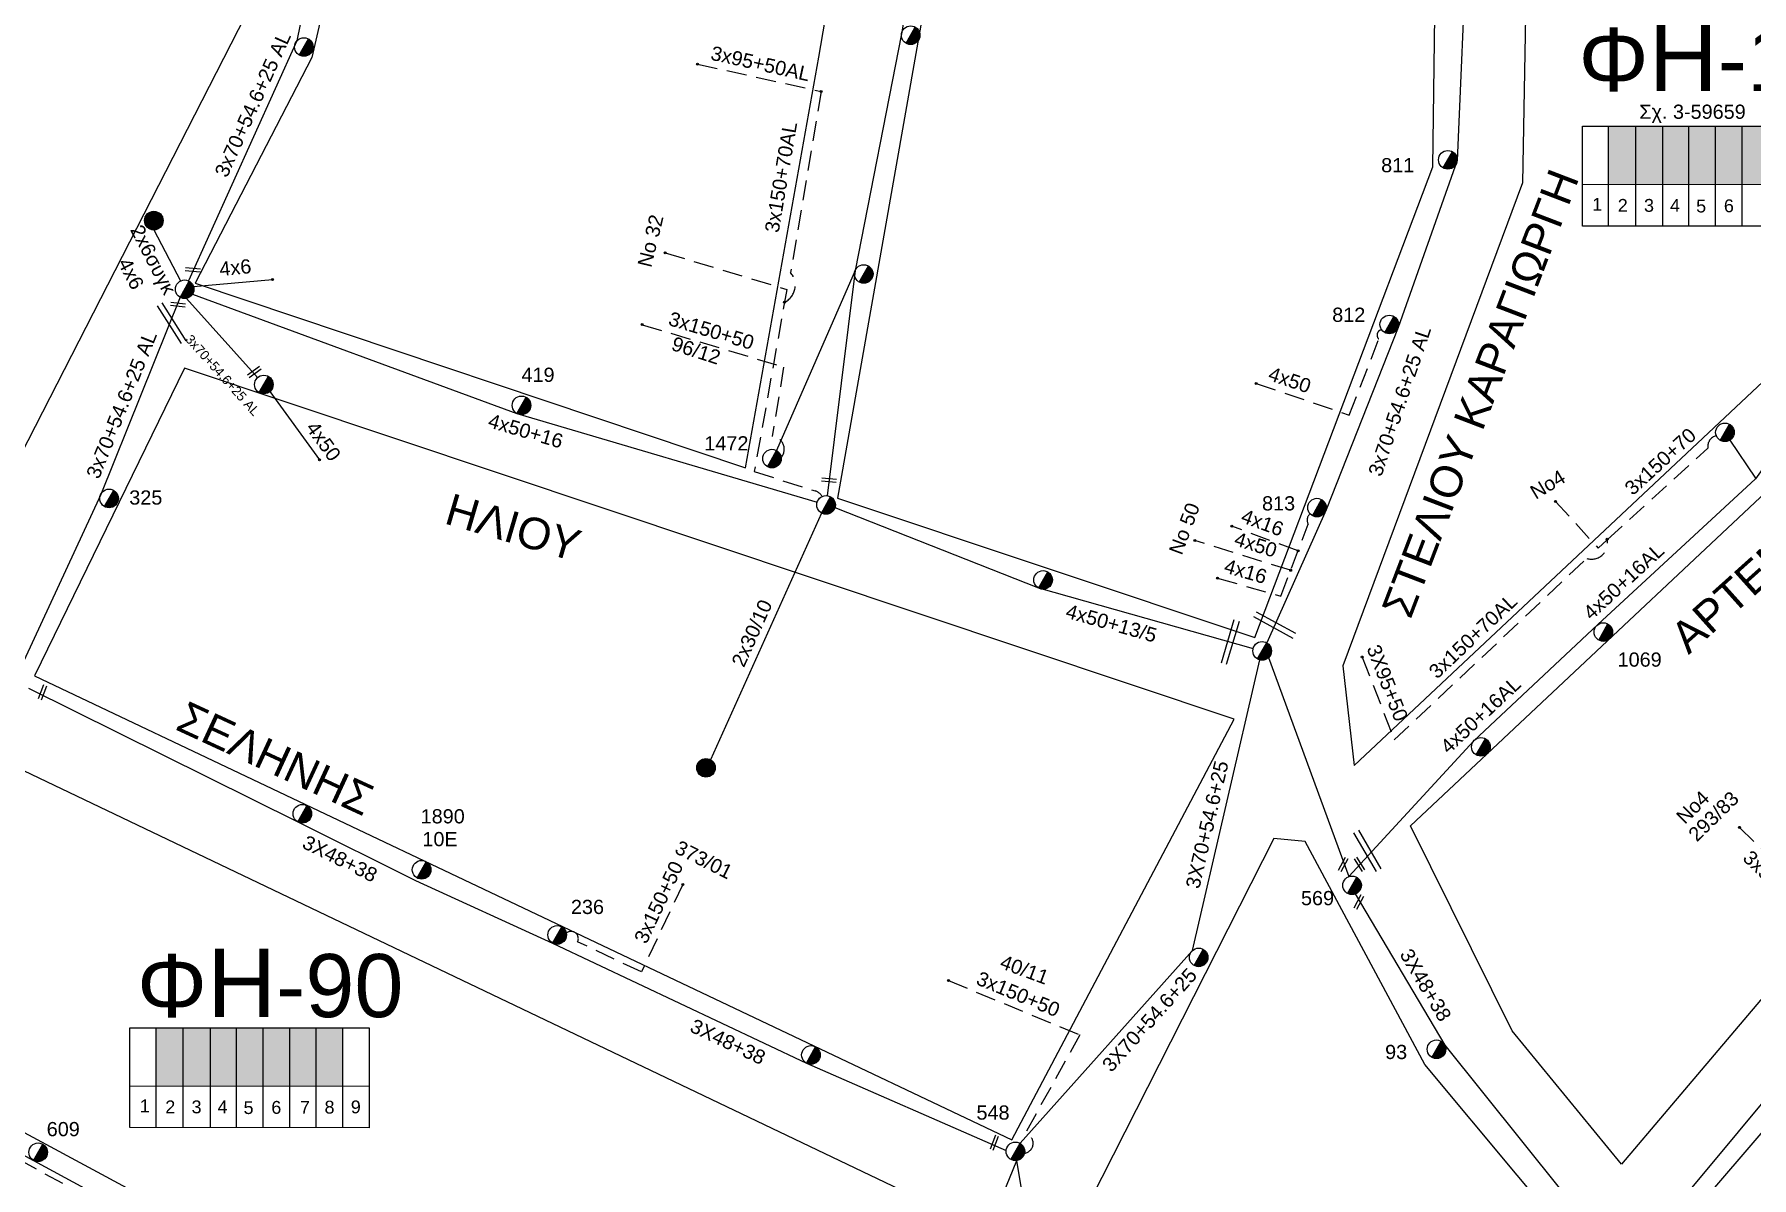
# Model space of a CAD drawing. Header units: millimetres. Extents: x 7477 to 9676, y 1828 to 2857.
# Drawn here: x 8109.8 to 8327.7, y 2398.1 to 2543 of the extents above; entities that cross this region are included whole.
import ezdxf
from ezdxf.enums import TextEntityAlignment as Align

# ---------------------------------------------------------------- set-up
doc = ezdxf.new("R2010")
doc.units = ezdxf.units.MM
doc.linetypes.add('DASHED', pattern=[19.05, 12.7, -6.35])
for name, color, linetype, lineweight in [('.15', 7, 'Continuous', 30), ('2x30_10', 7, 'Continuous', 30), ('2x6', 7, 'SYN_LINE', 30), ('3x150+50', 7, 'Continuous', 30), ('3x150+70', 7, 'Continuous', 30), ('3x150+70AL', 7, 'DASHED', 30), ('3X48+38', 7, 'Continuous', 30), ('3x50+35+13_5', 7, 'Continuous', 30), ('3x70+54.6+25 AL', 7, 'SYN_LINE', 30), ('3x95+35', 7, 'Continuous', 30), ('3X95+50', 7, 'Continuous', 30), ('3x95+50AL', 7, 'Continuous', 30), ('4x16', 7, 'Continuous', 30), ('4x16+13_5', 7, 'Continuous', 30), ('4x50', 7, 'Continuous', 30), ('4x50+13_5', 7, 'Continuous', 30), ('4x50+16', 7, 'Continuous', 30), ('4x50+16AL', 7, 'Continuous', 30), ('4x6', 7, 'SYN_LINE', 30), ('text διευθύνσεων', 250, 'Continuous', 30), ('Υπόβαθρο ΔΕΗ', 7, 'Continuous', 30)]:
    doc.layers.add(name, color=color, linetype=linetype, lineweight=lineweight)
for name, color, linetype in [('Pillar OTE', 7, 'Continuous'), ('TEXT ΚΑΛΩΔΙΩΝ', 7, 'Continuous'), ('Άγνωστα', 7, 'Continuous'), ('ΑΓΝΩΣΤΟ ΥΠΟΓΕΙΟ ΚΑΛΩΔΙΟ', 7, 'DASHED'), ('Καλώδια ΧΤ   3x150AL+50CU', 7, 'DASHED'), ('Μηχανική τομή', 7, 'Continuous'), ('Στύλος Ξύλινος', 7, 'Continuous'), ('Στύλος Ξύλινος @ 1', 7, 'Continuous'), ('Στύλος ΦΜ', 7, 'Continuous'), ('Στύλος ΦΜ @ 1', 7, 'Continuous'), ('Συνδέσεις', 7, 'Continuous'), ('Τομή', 7, 'Continuous')]:
    doc.layers.add(name, color=color, linetype=linetype)
doc.styles.add('arial', font='ARIAL.TTF')
doc.styles.get("Standard").update_dxf_attribs({"font": 'ARIAL.TTF'})
doc.linetypes.add('SYN_LINE', pattern='A,0.5,-0.0001,["/\\/\\/\\/",Standard,S=0.1,R=0,X=0,Y=-0.05],-0.25', length=0.7501)

# ---------------------------------------------------------------- blocks, each defined once
blk = doc.blocks.new('ΥΠΑΡΧΩΝ ΤΣΙΜΕΝΤΕΝΙΟΣ ΣΤΥΛΟΣ')
at = {"layer": 'Στύλος ΦΜ'}
blk.add_hatch(color=7, dxfattribs=at).paths.add_polyline_path([(-1.29, -2.28, 0.574793), (2.62, 0, 0.268822), (1.3, 2.27)])
at = {"layer": 'Στύλος ΦΜ', "color": 7}
blk.add_line((-1.29, -2.28), (1.3, 2.27), dxfattribs=at)
blk.add_circle((0, 0), 2.62, dxfattribs=at)
at = {"layer": 'Στύλος ΦΜ', "flags": 4}
for tag, p in [('ΑΡΙΘΜΟΣ', (-4.68, 8.05)), ('ΤΥΠΟΣ', (-4.91, 3.03))]:
    blk.add_attdef(tag, p, '', height=4, dxfattribs=at)
blk = doc.blocks.new('ΥΠΑΡΧΩΝ ΞΥΛΙΝΟΣ ΣΤΥΛΟΣ')
at = {"layer": 'Στύλος Ξύλινος'}
h = blk.add_hatch(color=7, dxfattribs=at)
h.paths.add_polyline_path([(-2.62, 0, 0.270008), (-1.29, -2.28), (1.3, 2.27, 0.576266)])
h.paths.add_polyline_path([(-1.29, -2.28, 0.574793), (2.62, 0, 0.268822), (1.3, 2.27)])
at = {"layer": 'Στύλος Ξύλινος', "color": 7}
blk.add_line((-1.29, -2.28), (1.3, 2.27), dxfattribs=at)
blk.add_circle((0, 0), 2.62, dxfattribs=at)
at = {"layer": 'Στύλος Ξύλινος', "flags": 4}
for tag, p in [('ΑΡΙΘΜΟΣ', (-4.91, 8.6)), ('ΤΥΠΟΣ', (-4.85, 3.39))]:
    blk.add_attdef(tag, p, '', height=4, dxfattribs=at)
blk = doc.blocks.new('ΤΟΜΗ')
at = {"layer": 'Τομή', "ltscale": 40}
for p, q in [((-5.68, 0), (17.06, 0)), ((-5.68, -2.77), (17.06, -2.77))]:
    blk.add_line(p, q, dxfattribs=at)
blk = doc.blocks.new('_ΣΥΝΔΕΣΗ')
at = {"layer": 'Συνδέσεις', "linetype": 'SYN_LINE', "ltscale": 40}
blk.add_hatch(color=256, dxfattribs=at).paths.add_polyline_path([(0.5, -0.01, 1), (-0.5, -0.01, 1)])
at = {"layer": 'Συνδέσεις'}
blk.add_circle((0, -0.01), 0.5, dxfattribs=at)
blk = doc.blocks.new('ΜΗΧΑΝΙΚΗ ΤΟΜΗ')
at = {"layer": 'Μηχανική τομή', "ltscale": 40}
for p, q in [((-1.89, 0.78), (5.69, 0.78)), ((-1.89, -0.77), (5.69, -0.77))]:
    blk.add_line(p, q, dxfattribs=at)

msp = doc.modelspace()

# ---------------------------------------------------------------- hatches: boundary and pattern name
at = {"layer": 'Καλώδια ΧΤ   3x150AL+50CU', "linetype": 'DASHED', "lineweight": -3, "ltscale": 0.2}
h = msp.add_hatch(color=5, dxfattribs=at)
h.dxf.hatch_style = 1
h.paths.add_polyline_path([(8312.96, 2531.37), (8309.52, 2531.37), (8309.52, 2524.01), (8312.96, 2524.01)])
h = msp.add_hatch(color=1, dxfattribs=at)
h.dxf.hatch_style = 1
h.paths.add_polyline_path([(8312.96, 2524.01), (8316.4, 2524.01), (8316.4, 2531.37), (8312.96, 2531.37)])
h = msp.add_hatch(color=173, dxfattribs=at)
h.dxf.hatch_style = 1
h.paths.add_polyline_path([(8319.7, 2531.37), (8316.4, 2531.37), (8316.4, 2524.01), (8319.7, 2524)])
h = msp.add_hatch(color=2, dxfattribs=at)
h.dxf.hatch_style = 1
h.paths.add_polyline_path([(8323, 2531.37), (8319.7, 2531.37), (8319.7, 2524), (8323, 2524)])
h = msp.add_hatch(color=27, dxfattribs=at)
h.dxf.hatch_style = 1
h.paths.add_polyline_path([(8326.38, 2531.37), (8323.09, 2531.37), (8323.08, 2524), (8326.38, 2524)])
h = msp.add_hatch(color=6, dxfattribs=at)
h.dxf.hatch_style = 1
h.paths.add_polyline_path([(8329.78, 2531.37), (8326.48, 2531.37), (8326.48, 2524), (8329.78, 2524)])
h = msp.add_hatch(color=6, dxfattribs=at)
h.dxf.hatch_style = 1
h.paths.add_polyline_path([(8125.29, 2409.7), (8128.73, 2409.7), (8128.73, 2417.07), (8125.29, 2417.07)])
h = msp.add_hatch(color=5, dxfattribs=at)
h.dxf.hatch_style = 1
h.paths.add_polyline_path([(8128.73, 2409.7), (8132.17, 2409.7), (8132.17, 2417.07), (8128.73, 2417.07)])
h = msp.add_hatch(color=133, dxfattribs=at)
h.dxf.hatch_style = 1
h.paths.add_polyline_path([(8135.47, 2417.07), (8132.17, 2417.07), (8132.17, 2409.7), (8135.47, 2409.7)])
h = msp.add_hatch(color=85, dxfattribs=at)
h.dxf.hatch_style = 1
h.paths.add_polyline_path([(8138.77, 2417.06), (8135.47, 2417.06), (8135.47, 2409.7), (8138.77, 2409.69)])
h = msp.add_hatch(color=1, dxfattribs=at)
h.dxf.hatch_style = 1
h.paths.add_polyline_path([(8142.15, 2417.06), (8138.85, 2417.06), (8138.85, 2409.69), (8142.15, 2409.69)])
h = msp.add_hatch(color=27, dxfattribs=at)
h.dxf.hatch_style = 1
h.paths.add_polyline_path([(8145.55, 2417.06), (8142.25, 2417.06), (8142.25, 2409.69), (8145.55, 2409.69)])
h = msp.add_hatch(color=2, dxfattribs=at)
h.dxf.hatch_style = 1
h.paths.add_polyline_path([(8148.89, 2417.05), (8145.59, 2417.05), (8145.59, 2409.69), (8148.89, 2409.68)])

# ---------------------------------------------------------------- linework, layer by layer
at = {"layer": '.15', "color": 173, "linetype": 'DASHED', "lineweight": -3, "ltscale": 0.2}
msp.add_lwpolyline([(8189.86, 2515.33), (8205.28, 2510.7), (8201.16, 2487.59), (8208.89, 2485.15, -0.181285), (8209.78, 2484.44, -76.802209)], format="xyb", dxfattribs=at)
at = {"layer": '2x30_10', "color": 173, "linetype": 'Continuous', "lineweight": -3, "ltscale": 0.2}
msp.add_lwpolyline([(8209.68, 2482.34), (8195.61, 2451.06)], dxfattribs=at)
at = {"layer": '2x6', "color": 1, "linetype": 'SYN_LINE', "lineweight": -3, "ltscale": 8}
msp.add_lwpolyline([(8125.01, 2518.24), (8128.37, 2511.76)], dxfattribs=at)
at = {"layer": '3x150+50', "color": 173, "linetype": 'DASHED', "lineweight": -3, "ltscale": 0.2}
msp.add_lwpolyline([(8186.94, 2506.22), (8204.88, 2500.85), (8203.42, 2492.04, -0.625814), (8204.57, 2489.38, 39.737625)], format="xyb", dxfattribs=at)
at = {"layer": '3x150+50', "color": 27, "linetype": 'DASHED', "lineweight": -3, "ltscale": 0.2}
msp.add_lwpolyline([(8192.08, 2435.24), (8186.84, 2424.16), (8178.75, 2427.98, 0.823914), (8177.31, 2429.06, -1.985342)], format="xyb", dxfattribs=at)
at = {"layer": '3x150+50', "color": 7, "linetype": 'DASHED', "lineweight": -3, "ltscale": 0.2}
msp.add_lwpolyline([(8225.8, 2423.06), (8242.45, 2416.17), (8235.53, 2403.7, -0.823736), (8235.43, 2401.16, 66.352901)], format="xyb", dxfattribs=at)
at = {"layer": '3x150+70', "color": 5, "linetype": 'DASHED', "lineweight": -3, "ltscale": 0.2}
for points in [[(8309.35, 2478.95), (8322.12, 2490.58, -0.403645), (8323.17, 2492.13, 31.328186)], [(8282.34, 2453.58), (8306.75, 2476.59, 0.58715), (8309.33, 2479.01, -2.30488)]]:
    msp.add_lwpolyline(points, format="xyb", dxfattribs=at)
at = {"layer": '3x150+70AL', "color": 173, "linetype": 'DASHED', "lineweight": -3, "ltscale": 0.2}
msp.add_lwpolyline([(8209.63, 2535.78), (8205.75, 2512.82, -0.497458), (8204.98, 2509.05, -1122.483819)], format="xyb", dxfattribs=at)
at = {"layer": '3X48+38', "color": 6, "linetype": 'Continuous', "lineweight": -3, "ltscale": 0.2}
for points in [[(8266.4, 2464.03), (8276.58, 2436.25)], [(8277.39, 2434.04), (8288.74, 2414.89), (8308.36, 2390.4), (8322.8, 2373.15), (8337.54, 2353.82)], [(8210.47, 2348.35), (8221.57, 2368.65), (8234.47, 2400.25)]]:
    msp.add_lwpolyline(points, dxfattribs=at)
at = {"layer": '3X48+38', "color": 27, "linetype": 'Continuous', "lineweight": -3, "ltscale": 0.2}
msp.add_lwpolyline([(8109.11, 2460.14), (8143.25, 2443.19), (8158.2, 2435.76), (8175.57, 2427.82), (8207.76, 2412.6), (8233.11, 2401.53)], dxfattribs=at)
at = {"layer": '3x50+35+13_5', "color": 85, "linetype": 'Continuous', "lineweight": -3, "ltscale": 0.2}
msp.add_lwpolyline([(8093.84, 2408.83), (8109.73, 2400.27), (8143.11, 2382.18), (8180.87, 2361.68), (8208.83, 2347.85)], dxfattribs=at)
at = {"layer": '3x70+54.6+25 AL', "color": 173, "linetype": 'SYN_LINE', "lineweight": -3, "ltscale": 15}
for points in [[(8222.97, 2609.09), (8227.24, 2590.06), (8223.8, 2566.49), (8219.83, 2543.1), (8213.95, 2513.1), (8210.4, 2484.54)], [(8213.95, 2513.1), (8203.99, 2490.26)]]:
    msp.add_lwpolyline(points, dxfattribs=at)
at = {"layer": '3x70+54.6+25 AL', "color": 30, "linetype": 'SYN_LINE', "lineweight": -3, "ltscale": 15}
msp.add_lwpolyline([(8290.03, 2602.92), (8291.27, 2578.33), (8291.52, 2555.48), (8290.31, 2527.03), (8282.81, 2505.85), (8273.68, 2482.76), (8266.15, 2465.89)], dxfattribs=at)
at = {"layer": '3x70+54.6+25 AL', "color": 1, "linetype": 'SYN_LINE', "lineweight": -3, "ltscale": 15}
for points in [[(8157.02, 2599.05), (8150.36, 2577.67), (8143.14, 2542.2), (8129.39, 2511.79)], [(8129.15, 2509.56), (8138.16, 2499.51)]]:
    msp.add_lwpolyline(points, dxfattribs=at)
at = {"layer": '3x70+54.6+25 AL', "color": 27, "linetype": 'SYN_LINE', "lineweight": -3, "ltscale": 15}
msp.add_lwpolyline([(8128.33, 2509.69), (8118.26, 2484.71), (8107.47, 2461.31)], dxfattribs=at)
at = {"layer": '3x70+54.6+25 AL', "color": 6, "linetype": 'SYN_LINE', "lineweight": -3, "ltscale": 15}
msp.add_lwpolyline([(8234.87, 2402.44), (8256.72, 2426.88), (8265.3, 2463.72)], dxfattribs=at)
at = {"layer": '3x95+35', "color": 30, "linetype": 'DASHED', "lineweight": -3, "ltscale": 0.2}
msp.add_lwpolyline([(8326.12, 2442.48), (8338.7, 2430.32), (8337.4, 2428.67, 0.515205), (8337.1, 2427.68, 22.399279)], format="xyb", dxfattribs=at)
at = {"layer": '3X95+50', "color": 5, "linetype": 'DASHED', "lineweight": -3, "ltscale": 0.2}
for points in [[(8302.78, 2483.81), (8308.2, 2477.9), (8309.35, 2478.95)], [(8278.27, 2464.08), (8282.34, 2453.58)]]:
    msp.add_lwpolyline(points, dxfattribs=at)
at = {"layer": '3x95+50AL', "color": 173, "linetype": 'DASHED', "lineweight": -3, "ltscale": 0.2}
msp.add_lwpolyline([(8193.97, 2539.26), (8209.63, 2535.78)], dxfattribs=at)
at = {"layer": '4x16', "color": 30, "linetype": 'DASHED', "lineweight": -3, "ltscale": 0.2}
msp.add_lwpolyline([(8259.91, 2474.1), (8267.93, 2471.79), (8271.43, 2480.92, -0.390295), (8271.66, 2482.24, 75.912643)], format="xyb", dxfattribs=at)
msp.add_lwpolyline([(8270.13, 2477.54), (8261.73, 2480.66)], dxfattribs=at)
at = {"layer": '4x16+13_5', "color": 27, "linetype": 'Continuous', "lineweight": -3, "ltscale": 0.2}
msp.add_lwpolyline([(8237.32, 2382.8), (8234.47, 2400.25)], dxfattribs=at)
at = {"layer": '4x50', "color": 30, "linetype": 'DASHED', "lineweight": -3, "ltscale": 0.2}
msp.add_lwpolyline([(8264.83, 2498.77), (8276.63, 2494.76), (8280.37, 2504.41, -0.636935), (8280.73, 2505.58, 163.377654)], format="xyb", dxfattribs=at)
at = {"layer": '4x50', "color": 1, "linetype": 'SYN_LINE', "lineweight": -3, "ltscale": 12}
msp.add_lwpolyline([(8139.73, 2497.75), (8146.01, 2489.09)], dxfattribs=at)
at = {"layer": '4x50', "color": 30, "linetype": 'DASHED', "lineweight": -3, "ltscale": 0.2}
msp.add_lwpolyline([(8269.19, 2475.08), (8257.02, 2478.86)], dxfattribs=at)
at = {"layer": '4x50+13_5', "color": 1, "linetype": 'Continuous', "lineweight": -3, "ltscale": 0.2}
msp.add_lwpolyline([(8211.39, 2483.03), (8237.21, 2472.84), (8264.43, 2465.18)], dxfattribs=at)
at = {"layer": '4x50+16', "color": 1, "linetype": 'Continuous', "lineweight": -3, "ltscale": 0.2}
msp.add_lwpolyline([(8129.91, 2510.1), (8171.04, 2494.96), (8209.13, 2483.7)], dxfattribs=at)
at = {"layer": '4x50+16AL', "color": 5, "linetype": 'Continuous', "lineweight": -3, "ltscale": 0.2}
for points in [[(8345.35, 2510.69), (8328.14, 2486.68), (8308.15, 2468.2), (8292.42, 2453.46), (8276.58, 2436.25)], [(8328.19, 2486.75), (8324.93, 2491.59)]]:
    msp.add_lwpolyline(points, dxfattribs=at)
at = {"layer": '4x50+16AL', "color": 30, "linetype": 'Continuous', "lineweight": -3, "ltscale": 0.2}
msp.add_lwpolyline([(8317.35, 2393.55), (8334.6, 2414.25), (8343.42, 2425.36), (8355.32, 2439.37)], dxfattribs=at)
at = {"layer": '4x6', "color": 1, "linetype": 'SYN_LINE', "lineweight": -3, "ltscale": 10}
msp.add_lwpolyline([(8130.03, 2511.07), (8140.06, 2511.94)], dxfattribs=at)
at = {"layer": 'Pillar OTE', "lineweight": -3, "ltscale": 40}
for points in [[(8306.19, 2518.73), (8306.19, 2531.37), (8336.53, 2531.37), (8336.53, 2518.7), (8306.19, 2518.73)], [(8309.52, 2518.73), (8309.52, 2531.37)], [(8312.96, 2518.73), (8312.96, 2531.37)], [(8316.4, 2518.72), (8316.4, 2531.37)], [(8319.7, 2518.72), (8319.7, 2531.37)], [(8323.08, 2518.72), (8323.09, 2531.37)], [(8326.48, 2518.71), (8326.48, 2531.37)], [(8306.19, 2524.02), (8336.53, 2523.99)], [(8121.96, 2404.43), (8121.96, 2417.07), (8152.3, 2417.07), (8152.3, 2404.4), (8121.96, 2404.43)], [(8125.29, 2404.43), (8125.29, 2417.07)], [(8128.73, 2404.42), (8128.73, 2417.07)], [(8132.17, 2404.42), (8132.17, 2417.07)], [(8135.47, 2404.42), (8135.47, 2417.07)], [(8138.85, 2404.41), (8138.85, 2417.07)], [(8142.25, 2404.41), (8142.25, 2417.07)], [(8145.59, 2404.41), (8145.59, 2417.07)], [(8148.98, 2404.4), (8148.98, 2417.07)], [(8121.96, 2409.71), (8152.3, 2409.68)]]:
    msp.add_lwpolyline(points, dxfattribs=at)
at = {"layer": 'ΑΓΝΩΣΤΟ ΥΠΟΓΕΙΟ ΚΑΛΩΔΙΟ', "color": 85, "linetype": 'DASHED', "lineweight": -3, "ltscale": 0.2}
msp.add_lwpolyline([(8088.58, 2410.22, 0.538103), (8094.44, 2407.69), (8140.13, 2382.79, 0.535113), (8143.11, 2382.18, -102.691025)], format="xyb", dxfattribs=at)
at = {"layer": 'Υπόβαθρο ΔΕΗ', "lineweight": -3}
for points in [[(8221.06, 2608.62), (8162.24, 2614.75), (8145.05, 2540.1), (8130.24, 2511.49), (8200.06, 2488.05), (8209.35, 2540.13)], [(8288.23, 2602.91), (8233.42, 2607.35), (8211.71, 2484.22), (8264.63, 2466.55), (8287.24, 2526.23)], [(8331.62, 2588.89), (8303.5, 2597.01), (8299.84, 2592.38), (8298.61, 2524.2), (8275.8, 2462.96), (8277.24, 2450.35), (8343.61, 2512.62), (8361.08, 2539.98)], [(8142.23, 2568.01), (8011.97, 2589.43), (8008.52, 2586.67), (8004.2, 2583.84), (8002.21, 2582.91), (8001.51, 2582.65), (8000.11, 2582.11), (7999.26, 2581.88), (7997.49, 2581.6), (7997.49, 2581.6), (7987.37, 2527.59), (8017.06, 2518.04), (8033.74, 2560.75), (8080.09, 2554.47), (8062.06, 2499.88), (8066.25, 2487.58), (8097.1, 2468.27), (8137.57, 2547.19)], [(8262.03, 2456.2), (8128.9, 2500.7), (8109.86, 2461.71), (8233.82, 2402.86)], [(8230.25, 2391.49), (8104.64, 2451.47), (8085.75, 2416.04), (8208.87, 2349.76)], [(8302.37, 2357.54), (8296.59, 2347.5), (8236.83, 2380.48), (8219.92, 2342.38), (8289.39, 2292.69), (8333.05, 2356.28), (8286.22, 2412.4), (8271.02, 2440.7), (8267.07, 2441.07), (8242.32, 2392.36)]]:
    msp.add_lwpolyline(points, close=True, dxfattribs=at)
for points in [[(8372.03, 2471.57), (8311.15, 2399.78), (8297.29, 2416.67), (8284.4, 2442.68), (8346.06, 2500.58), (8348.59, 2500.42, 0.122658)], [(8405.19, 2468.8), (8415.95, 2453.68), (8348.02, 2367.09), (8340.04, 2367.09), (8318.91, 2392.07), (8382.42, 2466.07, 0.175478)]]:
    msp.add_lwpolyline(points, format="xyb", close=True, dxfattribs=at)

# ---------------------------------------------------------------- block references
at = {"layer": 'Μηχανική τομή', "lineweight": -3, "zscale": 0.4999999999999997}
for p, xscale, yscale, rotation in [((8130.41, 2513.1), 0.249999999999946, 0.249999999999946, 174.4298595827747), ((8128.54, 2508.69), 0.249999999999946, 0.249999999999946, 174.4298595827747), ((8138.13, 2500.48), 0.249999999999946, 0.249999999999946, 215.600029220915), ((8211.11, 2486.44), 0.249999999999946, 0.249999999999946, 174.4298595827747), ((8111.02, 2460.03), 0.2499999999999458, 0.2499999999999458, 248.9365260926364), ((8275.65, 2437.38), 0.2499999999999461, 0.2499999999999461, 61.3033695725084), ((8278.2, 2437.41), 0.2499999999999461, 0.2499999999999461, 122.6067391450131), ((8277.64, 2432.62), 0.2499999999999461, 0.2499999999999461, 61.3033695725084), ((8231.76, 2402.93), 0.2499999999999458, 0.2499999999999458, 248.9365260926364)]:
    msp.add_blockref('ΜΗΧΑΝΙΚΗ ΤΟΜΗ', p, dxfattribs=dict(at, xscale=xscale, yscale=yscale, rotation=rotation))
at = {"layer": 'Στύλος Ξύλινος @ 1', "lineweight": -3, "ltscale": 40, "xscale": 0.4499999999998181, "yscale": 0.4499999999998181, "zscale": 0.4499999999998181}
for p in [(8125, 2519.42), (8195.03, 2450.04)]:
    msp.add_blockref('ΥΠΑΡΧΩΝ ΞΥΛΙΝΟΣ ΣΤΥΛΟΣ', p, dxfattribs=at)
at = {"layer": 'Στύλος ΦΜ @ 1', "lineweight": -3, "ltscale": 40, "xscale": 0.4499999999998181, "yscale": 0.4499999999998181, "zscale": 0.4499999999998181}
for p in [(8144.03, 2541.43), (8220.99, 2542.92), (8215.04, 2512.65), (8128.91, 2510.71), (8138.95, 2498.63), (8324.27, 2492.57), (8210.26, 2483.37), (8237.79, 2473.86), (8265.57, 2464.86), (8293.32, 2452.69), (8143.83, 2444.21), (8257.52, 2426), (8208.34, 2413.63)]:
    msp.add_blockref('ΥΠΑΡΧΩΝ ΤΣΙΜΕΝΤΕΝΙΟΣ ΣΤΥΛΟΣ', p, dxfattribs=at)
at = {"layer": 'Στύλος ΦΜ @ 1', "lineweight": -3, "ltscale": 40}
ref = msp.add_blockref('ΥΠΑΡΧΩΝ ΤΣΙΜΕΝΤΕΝΙΟΣ ΣΤΥΛΟΣ', (8289.13, 2527.12), dxfattribs=dict(at, xscale=0.4499999999998278, yscale=0.4499999999998278, zscale=0.4499999999998278))
ref.add_attrib('ΤΥΠΟΣ', '811', (8280.67, 2525.54), dxfattribs={"layer": 'Στύλος ΦΜ', "height": 1.8, "flags": 4})
ref = msp.add_blockref('ΥΠΑΡΧΩΝ ΤΣΙΜΕΝΤΕΝΙΟΣ ΣΤΥΛΟΣ', (8281.7, 2506.25), dxfattribs=dict(at, xscale=0.4499999999998028, yscale=0.4499999999998028, zscale=0.4499999999998028))
ref.add_attrib('ΤΥΠΟΣ', '812', (8274.46, 2506.58), dxfattribs={"layer": 'Στύλος ΦΜ', "height": 1.8, "flags": 4})
ref = msp.add_blockref('ΥΠΑΡΧΩΝ ΤΣΙΜΕΝΤΕΝΙΟΣ ΣΤΥΛΟΣ', (8171.63, 2495.99), dxfattribs=dict(at, xscale=0.4499999999998278, yscale=0.4499999999998278, zscale=0.4499999999998278))
ref.add_attrib('ΤΥΠΟΣ', '419', (8171.63, 2498.97), dxfattribs={"layer": 'Στύλος ΦΜ', "height": 1.8, "flags": 4})
ref = msp.add_blockref('ΥΠΑΡΧΩΝ ΤΣΙΜΕΝΤΕΝΙΟΣ ΣΤΥΛΟΣ', (8203.4, 2489.24), dxfattribs=dict(at, xscale=0.4499999999997691, yscale=0.4499999999997691, zscale=0.4499999999997691))
ref.add_attrib('ΤΥΠΟΣ', '1472', (8194.82, 2490.28), dxfattribs={"layer": 'Στύλος ΦΜ', "height": 1.8, "rotation": 360, "flags": 4})
ref = msp.add_blockref('ΥΠΑΡΧΩΝ ΤΣΙΜΕΝΤΕΝΙΟΣ ΣΤΥΛΟΣ', (8119.32, 2484.19), dxfattribs=dict(at, xscale=0.4499999999997487, yscale=0.4499999999997487, zscale=0.4499999999997487))
ref.add_attrib('ΤΥΠΟΣ', '325', (8121.88, 2483.41), dxfattribs={"layer": 'Στύλος ΦΜ', "height": 1.8, "rotation": 360, "flags": 4})
ref = msp.add_blockref('ΥΠΑΡΧΩΝ ΤΣΙΜΕΝΤΕΝΙΟΣ ΣΤΥΛΟΣ', (8272.53, 2483.03), dxfattribs=dict(at, xscale=0.4499999999998385, yscale=0.4499999999998385, zscale=0.4499999999998385))
ref.add_attrib('ΤΥΠΟΣ', '813', (8265.56, 2482.67), dxfattribs={"layer": 'Στύλος ΦΜ', "height": 1.8, "rotation": 360, "flags": 4})
ref = msp.add_blockref('ΥΠΑΡΧΩΝ ΤΣΙΜΕΝΤΕΝΙΟΣ ΣΤΥΛΟΣ', (8308.85, 2467.25), dxfattribs=dict(at, xscale=0.4499999999997378, yscale=0.4499999999997378, zscale=0.4499999999997378))
ref.add_attrib('ΤΥΠΟΣ', '1069', (8310.66, 2462.86), dxfattribs={"layer": 'Στύλος ΦΜ', "height": 1.8, "rotation": 360, "flags": 4})
ref = msp.add_blockref('ΥΠΑΡΧΩΝ ΤΣΙΜΕΝΤΕΝΙΟΣ ΣΤΥΛΟΣ', (8158.96, 2437.11), dxfattribs=dict(at, xscale=0.4499999999998181, yscale=0.4499999999998181, zscale=0.4499999999998181))
ref.add_attrib('ΤΥΠΟΣ', '10E', (8159.06, 2440.1), dxfattribs={"layer": 'Στύλος ΦΜ', "height": 1.8, "flags": 4})
ref.add_attrib('ΑΡΙΘΜΟΣ', '1890', (8158.84, 2442.99), dxfattribs={"layer": 'Στύλος ΦΜ', "height": 1.8, "flags": 4})
ref = msp.add_blockref('ΥΠΑΡΧΩΝ ΤΣΙΜΕΝΤΕΝΙΟΣ ΣΤΥΛΟΣ', (8276.98, 2435.14), dxfattribs=dict(at, xscale=0.4499999999998181, yscale=0.4499999999998181, zscale=0.4499999999998181))
ref.add_attrib('ΤΥΠΟΣ', '569', (8270.5, 2432.62), dxfattribs={"layer": 'Στύλος ΦΜ', "height": 1.8, "flags": 4})
ref = msp.add_blockref('ΥΠΑΡΧΩΝ ΤΣΙΜΕΝΤΕΝΙΟΣ ΣΤΥΛΟΣ', (8176.15, 2428.85), dxfattribs=dict(at, xscale=0.4499999999998321, yscale=0.4499999999998321, zscale=0.4499999999998321))
ref.add_attrib('ΤΥΠΟΣ', '236', (8177.9, 2431.5), dxfattribs={"layer": 'Στύλος ΦΜ', "height": 1.8, "flags": 4})
ref = msp.add_blockref('ΥΠΑΡΧΩΝ ΤΣΙΜΕΝΤΕΝΙΟΣ ΣΤΥΛΟΣ', (8287.69, 2414.35), dxfattribs=dict(at, xscale=0.4499999999998181, yscale=0.4499999999998181, zscale=0.4499999999998181))
ref.add_attrib('ΤΥΠΟΣ', '93', (8281.17, 2413.11), dxfattribs={"layer": 'Στύλος ΦΜ', "height": 1.8, "flags": 4})
ref = msp.add_blockref('ΥΠΑΡΧΩΝ ΤΣΙΜΕΝΤΕΝΙΟΣ ΣΤΥΛΟΣ', (8234.28, 2401.41), dxfattribs=dict(at, xscale=0.4499999999998383, yscale=0.4499999999998383, zscale=0.4499999999998383))
ref.add_attrib('ΤΥΠΟΣ', '548', (8229.34, 2405.43), dxfattribs={"layer": 'Στύλος ΦΜ', "height": 1.8, "flags": 4})
ref = msp.add_blockref('ΥΠΑΡΧΩΝ ΤΣΙΜΕΝΤΕΝΙΟΣ ΣΤΥΛΟΣ', (8110.32, 2401.29), dxfattribs=dict(at, xscale=0.4499999999997925, yscale=0.4499999999997925, zscale=0.4499999999997925))
ref.add_attrib('ΑΡΙΘΜΟΣ', '609', (8111.41, 2403.33), dxfattribs={"layer": 'Στύλος ΦΜ', "height": 1.8, "flags": 4})
at = {"layer": 'Συνδέσεις', "lineweight": -3, "xscale": 0.25, "yscale": 0.25, "zscale": 0.25}
for p in [(8193.97, 2539.26), (8209.63, 2535.79), (8189.86, 2515.34), (8140.06, 2511.94), (8204.98, 2509.06), (8186.94, 2506.23), (8264.83, 2498.77), (8146.01, 2489.09), (8302.78, 2483.81), (8257.02, 2478.86), (8261.73, 2480.66), (8309.33, 2479.01), (8270.14, 2477.54), (8269.19, 2475.08), (8259.91, 2474.1), (8278.27, 2464.09), (8326.12, 2442.49), (8192.08, 2435.24), (8225.8, 2423.06)]:
    msp.add_blockref('_ΣΥΝΔΕΣΗ', p, dxfattribs=at)
at = {"layer": 'Τομή', "lineweight": -3}
for p, xscale, yscale, zscale, rotation in [((8126.76, 2507.78), 0.2499999999999996, 0.2499999999999996, 0.2499999999999996, 302.5893270508896), ((8260.81, 2464.73), 0.2499999999999997, 0.2499999999999997, 0.2499999999999997, 73.56869730137768), ((8268.26, 2467.12), 0.2499999999999996, 0.2499999999999996, 0.2499999999999996, 151.3567301652979), ((8279.35, 2438.11), 0.2499999999999996, 0.2499999999999996, 0.2499999999999996, 120.0001268936477)]:
    msp.add_blockref('ΤΟΜΗ', p, dxfattribs=dict(at, xscale=xscale, yscale=yscale, zscale=zscale, rotation=rotation))

# ---------------------------------------------------------------- texts
at = {"lineweight": -3, "ltscale": 30, "char_height": 1.63, "width": 11.2573, "attachment_point": 1}
for s, insert in [('1', (8307.44, 2522.29)), ('2', (8310.68, 2522.16)), ('3', (8314.01, 2522.16)), ('4', (8317.31, 2522.16)), ('5', (8320.62, 2522.08)), ('6', (8324.14, 2522.11)), ('1', (8123.21, 2407.99)), ('2', (8126.45, 2407.86)), ('3', (8129.78, 2407.86)), ('4', (8133.08, 2407.86)), ('5', (8136.38, 2407.77)), ('6', (8139.9, 2407.8)), ('7', (8143.53, 2407.8)), ('8', (8146.65, 2407.83)), ('9', (8149.98, 2407.86))]:
    msp.add_mtext(s, dxfattribs=dict(at, insert=insert))
at = {"layer": 'text διευθύνσεων', "color": 7, "lineweight": -3}
msp.add_text('ΣΕΛΗΝΗΣ', height=4, rotation=335.2141, dxfattribs=at).set_placement((8140.42, 2451.23), align=Align.MIDDLE_CENTER)
at = {"layer": 'text διευθύνσεων', "color": 7, "lineweight": -3, "ltscale": 40, "char_height": 4, "width": 94.4586, "attachment_point": 1, "style": 'arial'}
for s, insert, rotation in [('ΣTEΛIOY ΚΑΡΑΓΙΩΡΓΗ ', (8280.65, 2470.19), 69.0751), ('APTEMIΔOΣ', (8316.99, 2467.29), 41.888), ('HΛIOY', (8162.81, 2484.9), 343.62)]:
    msp.add_mtext(s, dxfattribs=dict(at, insert=insert, rotation=rotation))
at = {"layer": 'TEXT ΚΑΛΩΔΙΩΝ', "linetype": 'Continuous', "lineweight": -3, "ltscale": 0.2}
for s, height, rotation, p in [('3x70+54.6+25 AL', 1.8, 65.6759, (8137.54, 2534.17)), ('3x95+50AL', 1.8, 347.5021, (8201.95, 2539.33)), ('3x150+70AL', 1.8, 80.392, (8204.54, 2524.93)), ('2x6συγκ', 1.8, 297.3977, (8124.93, 2514.47)), ('4x6', 1.8, 297.3977, (8122.11, 2512.69)), ('4x6', 1.8, 5.5853, (8135.33, 2513.47)), ('3x150+50', 1.8, 343.3131, (8195.72, 2505.47)), ('3x70+54.6+25 AL', 1.8, 71.3361, (8283.01, 2496.55)), ('3x70+54.6+25 AL', 1.8, 68.0597, (8120.9, 2496.08)), ('3x70+54.6+25 AL', 1.1878, 311.8472, (8133.72, 2499.82)), ('4x50', 1.8, 341.2601, (8269.08, 2499.22)), ('4x50+16', 1.8, 343.5248, (8172.17, 2492.75)), ('4x50', 1.8, 305.95, (8146.52, 2491.45)), ('3x150+70', 1.8, 42.3233, (8316.08, 2488.88)), ('4x16', 1.8, 339.6586, (8265.62, 2481.13)), ('4x50', 1.8, 342.7349, (8264.76, 2478.34)), ('4x50+16AL', 1.8, 42.7521, (8311.42, 2473.67)), ('4x16', 1.8, 343.955, (8263.48, 2474.95)), ('2x30/10', 1.8, 65.7922, (8200.85, 2467.11)), ('4x50+13/5', 1.8, 344.2976, (8246.46, 2468.37)), ('3x150+70AL', 1.8, 43.3094, (8292.31, 2466.74)), ('3X95+50', 1.8, 291.188, (8281.47, 2460.8)), ('4x50+16AL', 1.8, 43.141, (8293.28, 2456.73)), ('3X70+54.6+25', 1.8, 76.8939, (8258.59, 2442.84)), ('3X48+38', 1.8, 333.5926, (8148.61, 2438.52)), ('3x150+50', 1.8, 64.6772, (8189.03, 2433)), ('3x95+35', 1.8, 315.9556, (8330.52, 2435.72)), ('3X48+38', 1.8, 300.66, (8286.32, 2422.5)), ('3X70+54.6+25', 1.8, 48.1987, (8251.28, 2418.08)), ('3x150+50', 1.8, 337.5272, (8234.64, 2421.35)), ('3X48+38', 1.8, 334.6948, (8197.82, 2415.31))]:
    msp.add_text(s, height=height, rotation=rotation, dxfattribs=at).set_placement(p, align=Align.MIDDLE_CENTER)
at = {"layer": 'Άγνωστα', "lineweight": -3, "ltscale": 40, "insert": (8313.41, 2534.12), "char_height": 1.8, "width": 27.758, "attachment_point": 1, "style": 'arial'}
msp.add_mtext('Σχ. 3-59659', dxfattribs=at)
at = {"layer": 'Άγνωστα', "lineweight": -3, "ltscale": 40, "char_height": 1.8, "width": 27.758, "attachment_point": 1, "style": 'arial'}
for s, insert, rotation in [('No 32', (8186.32, 2513.81), 76.1755), ('96/12', (8191.06, 2504.76), 342.2601), ('\\pt12.6;No4', (8299.35, 2485.55), 30.9441), ('\\pt5.4,12.6;No 50', (8253.69, 2477.53), 69.6506), ('No4', (8317.92, 2444.06), 44.5009), ('293/83', (8319.45, 2441.84), 44.5009), ('373/01', (8191.73, 2440.92), 333.3), ('40/11', (8232.8, 2426.39), 339.6367)]:
    msp.add_mtext(s, dxfattribs=dict(at, insert=insert, rotation=rotation))
at = {"layer": 'Υπόβαθρο ΔΕΗ', "lineweight": -3, "char_height": 8, "width": 84.6573, "attachment_point": 1}
for s, insert in [('Φ{\\H1.0833x;H}-105', (8305.69, 2544.51)), ('Φ{\\H1.0833x;H}-90', (8122.84, 2427.09))]:
    msp.add_mtext(s, dxfattribs=dict(at, insert=insert))

doc.saveas('drawing.dxf')
